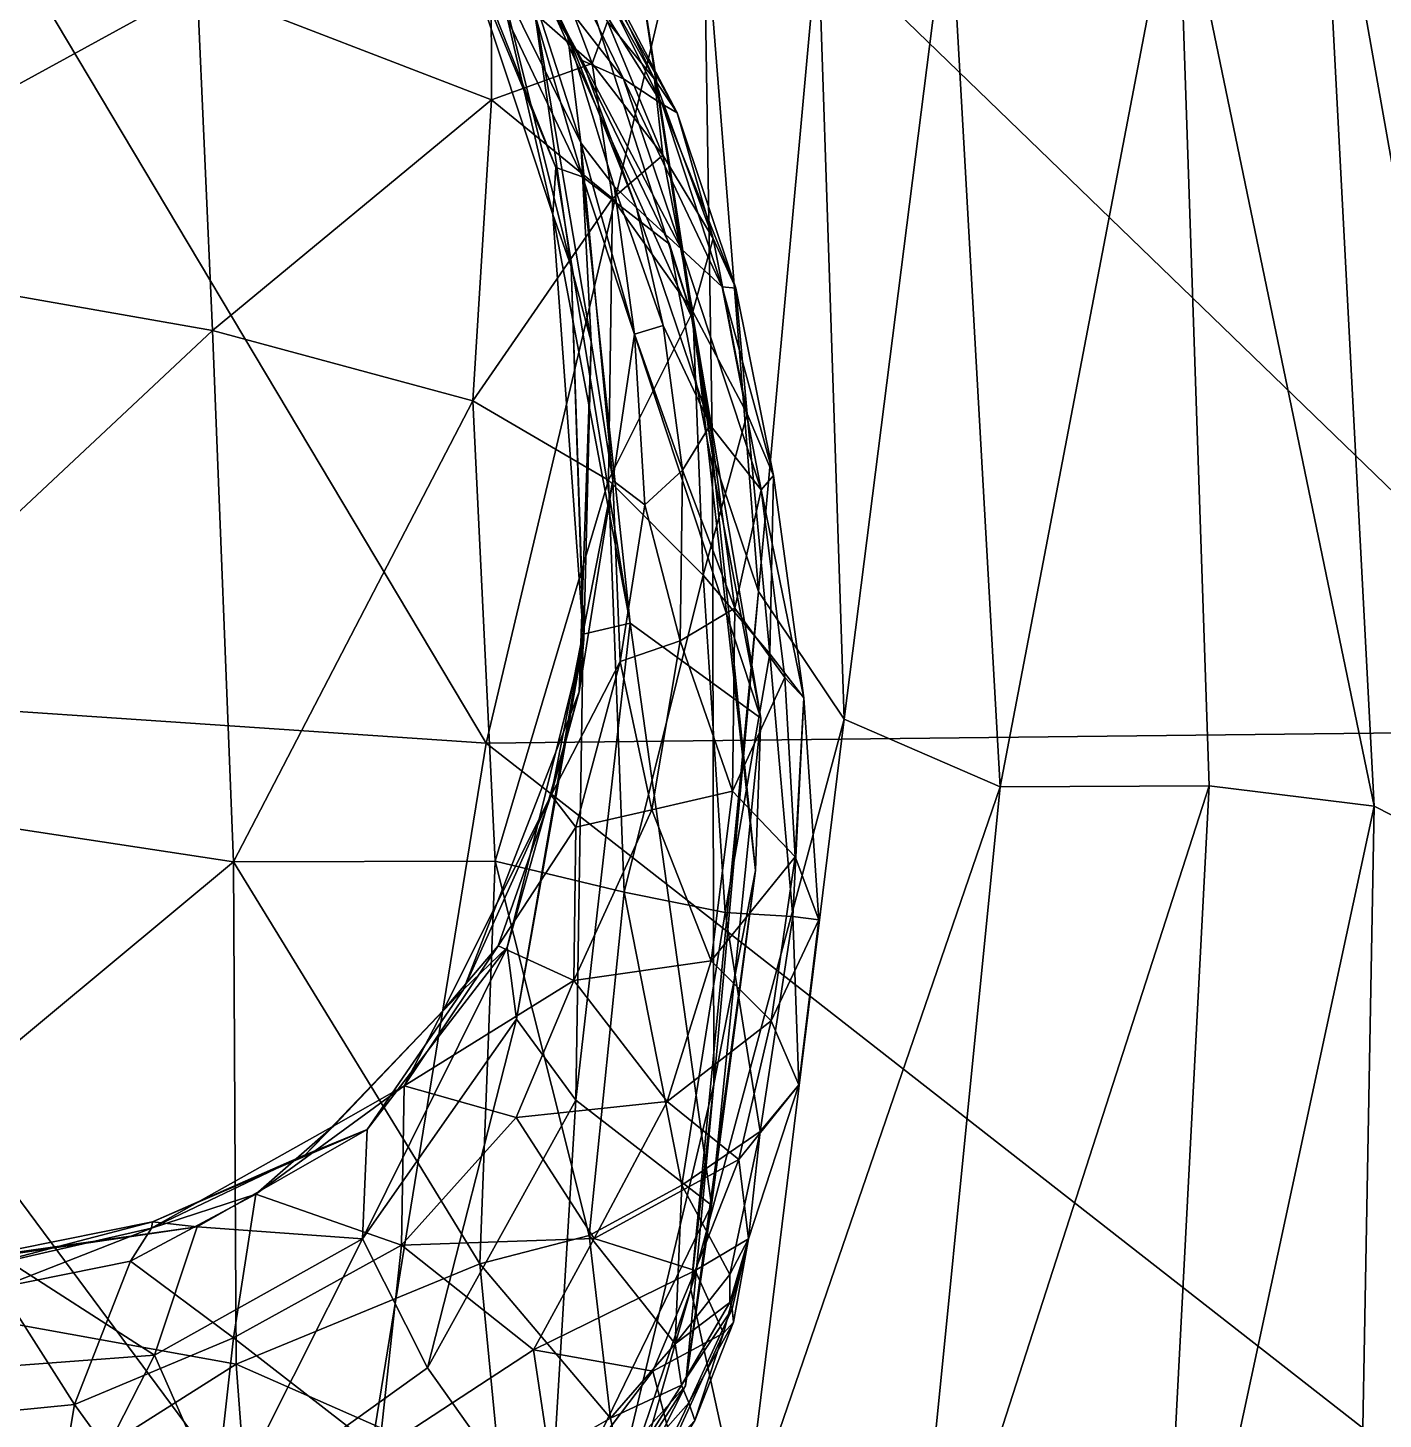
# Model space of a CAD drawing. Extents: x -1.07 to 1.07, y -3.15 to 5.89.
# Drawn here: x -0.7174 to -0.3689, y 1.8426 to 2.2004 of the extents above; entities that cross this region are included whole.
import ezdxf

# ---------------------------------------------------------------- set-up
doc = ezdxf.new("R2010")
doc.units = 0
doc.layers.add('TRICERTP$LWO', color=1, linetype='CONTINUOUS')

msp = doc.modelspace()

# ---------------------------------------------------------------- linework, layer by layer
at = {"layer": 'TRICERTP$LWO'}
for points in [[(-0.36138, 2.2839, 1.36674), (-0.33399, 1.9813, 1.36258), (-0.38554, 2.27217, 1.31974)], [(-0.38554, 2.27217, 1.31974), (-0.37123, 2.00031, 1.31457), (-0.42169, 2.24407, 1.31335)], [(-0.33399, 1.9813, 1.36258), (-0.37123, 2.00031, 1.31457), (-0.38554, 2.27217, 1.31974)], [(-0.5817, 2.16448, 0.85323), (-0.61881, 2.2543, 0.88724), (-0.57481, 2.16213, 0.89123)], [(-0.59632, 2.23557, 0.98832), (-0.57481, 2.16213, 0.89123), (-0.61881, 2.2543, 0.88724)], [(-0.61881, 2.2543, 0.88724), (-0.5817, 2.16448, 0.85323), (-0.61122, 2.23928, 0.76363)], [(-0.54364, 2.25262, 2.73867), (-0.73858, 2.24956, 2.60149), (-0.59958, 2.01651, 2.81067)], [(-0.59958, 2.01651, 2.81067), (-0.30294, 2.01984, 3.04767), (-0.54364, 2.25262, 2.73867)], [(-0.27533, 2.24979, 2.95836), (-0.54364, 2.25262, 2.73867), (-0.30294, 2.01984, 3.04767)], [(-0.81763, 2.03125, 2.6569), (-0.59958, 2.01651, 2.81067), (-0.73858, 2.24956, 2.60149)], [(-0.59468, 2.22847, 0.25398), (-0.61262, 2.24606, 0.35428), (-0.57862, 2.19877, 0.27518)], [(-0.61262, 2.24606, 0.35428), (-0.57526, 2.17083, 0.35397), (-0.57862, 2.19877, 0.27518)], [(-0.57526, 2.17083, 0.35397), (-0.61262, 2.24606, 0.35428), (-0.58795, 2.21016, 0.46242)], [(-0.4804, 2.23626, 1.35143), (-0.42169, 2.24407, 1.31335), (-0.46742, 2.00525, 1.34399)], [(-0.41364, 2.00554, 1.29736), (-0.46742, 2.00525, 1.34399), (-0.42169, 2.24407, 1.31335)], [(-0.37123, 2.00031, 1.31457), (-0.41364, 2.00554, 1.29736), (-0.42169, 2.24407, 1.31335)], [(-0.7846, 2.23741, 0.00502), (-0.67389, 2.21113, 0.00574), (-0.79534, 2.14461, 0.00197)], [(-0.61122, 2.23928, 0.76363), (-0.58245, 2.15245, 0.74773), (-0.60096, 2.23249, 0.6168)], [(-0.58245, 2.15245, 0.74773), (-0.61122, 2.23928, 0.76363), (-0.5817, 2.16448, 0.85323)], [(-0.58281, 2.23819, 1.04837), (-0.54614, 2.12483, 1.02667), (-0.59632, 2.23557, 0.98832)], [(-0.58281, 2.23819, 1.04837), (-0.5633, 2.23577, 1.11981), (-0.54614, 2.12483, 1.02667)], [(-0.5142, 2.22397, 1.27353), (-0.4804, 2.23626, 1.35143), (-0.50751, 2.02267, 1.2909)], [(-0.46742, 2.00525, 1.34399), (-0.50751, 2.02267, 1.2909), (-0.4804, 2.23626, 1.35143)], [(-0.57775, 2.13902, 0.60572), (-0.60096, 2.23249, 0.6168), (-0.58245, 2.15245, 0.74773)], [(-0.60096, 2.23249, 0.6168), (-0.57775, 2.13902, 0.60572), (-0.58795, 2.21016, 0.46242)], [(-0.55244, 2.14476, 0.96844), (-0.59632, 2.23557, 0.98832), (-0.54614, 2.12483, 1.02667)], [(-0.57481, 2.16213, 0.89123), (-0.59632, 2.23557, 0.98832), (-0.55244, 2.14476, 0.96844)], [(-0.5633, 2.23577, 1.11981), (-0.54134, 2.09057, 1.10717), (-0.54614, 2.12483, 1.02667)], [(-0.5633, 2.23577, 1.11981), (-0.54357, 2.23281, 1.1919), (-0.54134, 2.09057, 1.10717)], [(-0.54357, 2.23281, 1.1919), (-0.52953, 2.05545, 1.19667), (-0.54134, 2.09057, 1.10717)], [(-0.54357, 2.23281, 1.1919), (-0.5142, 2.22397, 1.27353), (-0.52953, 2.05545, 1.19667)], [(-0.58386, 2.22802, 0.13826), (-0.59893, 2.2319, 0.19207), (-0.56429, 2.18733, 0.1564)], [(-0.59893, 2.2319, 0.19207), (-0.5749, 2.19198, 0.20891), (-0.56429, 2.18733, 0.1564)], [(-0.59893, 2.2319, 0.19207), (-0.59468, 2.22847, 0.25398), (-0.5749, 2.19198, 0.20891)], [(-0.59468, 2.22847, 0.25398), (-0.57862, 2.19877, 0.27518), (-0.5749, 2.19198, 0.20891)], [(-0.57734, 2.22679, 0.09568), (-0.58386, 2.22802, 0.13826), (-0.55431, 2.18076, 0.11043)], [(-0.58386, 2.22802, 0.13826), (-0.56429, 2.18733, 0.1564), (-0.55431, 2.18076, 0.11043)], [(-0.55632, 2.18723, 0.05939), (-0.57761, 2.22548, 0.06276), (-0.57238, 2.22048, 0.07119)], [(-0.55632, 2.18723, 0.05939), (-0.56833, 2.20206, 0.04966), (-0.57761, 2.22548, 0.06276)], [(-0.57238, 2.22048, 0.07119), (-0.57734, 2.22679, 0.09568), (-0.55048, 2.17857, 0.07584)], [(-0.57734, 2.22679, 0.09568), (-0.55431, 2.18076, 0.11043), (-0.55048, 2.17857, 0.07584)], [(-0.5142, 2.22397, 1.27353), (-0.50751, 2.02267, 1.2909), (-0.52953, 2.05545, 1.19667)], [(-0.57232, 2.1912, 0.0313), (-0.59831, 2.21406, 0.02151), (-0.5825, 2.2183, 0.04023)], [(-0.57232, 2.1912, 0.0313), (-0.5825, 2.2183, 0.04023), (-0.56833, 2.20206, 0.04966)], [(-0.55048, 2.17857, 0.07584), (-0.55632, 2.18723, 0.05939), (-0.57238, 2.22048, 0.07119)], [(-0.66997, 2.12256, 0.003), (-0.79534, 2.14461, 0.00197), (-0.67389, 2.21113, 0.00574)], [(-0.59831, 2.21406, 0.02151), (-0.59822, 2.18194, 0.01467), (-0.67389, 2.21113, 0.00574)], [(-0.67389, 2.21113, 0.00574), (-0.59822, 2.18194, 0.01467), (-0.66997, 2.12256, 0.003)], [(-0.59822, 2.18194, 0.01467), (-0.59831, 2.21406, 0.02151), (-0.57232, 2.1912, 0.0313)], [(-0.58795, 2.21016, 0.46242), (-0.5726, 2.11978, 0.46421), (-0.57526, 2.17083, 0.35397)], [(-0.5726, 2.11978, 0.46421), (-0.58795, 2.21016, 0.46242), (-0.57775, 2.13902, 0.60572)], [(-0.5541, 2.16763, 0.04238), (-0.57232, 2.1912, 0.0313), (-0.56833, 2.20206, 0.04966)], [(-0.5541, 2.16763, 0.04238), (-0.56833, 2.20206, 0.04966), (-0.55632, 2.18723, 0.05939)], [(-0.57862, 2.19877, 0.27518), (-0.57526, 2.17083, 0.35397), (-0.56668, 2.15966, 0.27595)], [(-0.5749, 2.19198, 0.20891), (-0.57862, 2.19877, 0.27518), (-0.5609, 2.15415, 0.21793)], [(-0.57862, 2.19877, 0.27518), (-0.56668, 2.15966, 0.27595), (-0.5609, 2.15415, 0.21793)], [(-0.56706, 2.15651, 0.02415), (-0.59822, 2.18194, 0.01467), (-0.57232, 2.1912, 0.0313)], [(-0.56429, 2.18733, 0.1564), (-0.5749, 2.19198, 0.20891), (-0.54936, 2.14347, 0.15899)], [(-0.5749, 2.19198, 0.20891), (-0.5609, 2.15415, 0.21793), (-0.54936, 2.14347, 0.15899)], [(-0.56706, 2.15651, 0.02415), (-0.57232, 2.1912, 0.0313), (-0.5541, 2.16763, 0.04238)], [(-0.55431, 2.18076, 0.11043), (-0.56429, 2.18733, 0.1564), (-0.53892, 2.1338, 0.1129)], [(-0.56429, 2.18733, 0.1564), (-0.54936, 2.14347, 0.15899), (-0.53892, 2.1338, 0.1129)], [(-0.54119, 2.14623, 0.05586), (-0.55632, 2.18723, 0.05939), (-0.55048, 2.17857, 0.07584)], [(-0.54119, 2.14623, 0.05586), (-0.5541, 2.16763, 0.04238), (-0.55632, 2.18723, 0.05939)], [(-0.60297, 2.1045, 0.00717), (-0.66997, 2.12256, 0.003), (-0.59822, 2.18194, 0.01467)], [(-0.59822, 2.18194, 0.01467), (-0.56706, 2.15651, 0.02415), (-0.60297, 2.1045, 0.00717)], [(-0.55048, 2.17857, 0.07584), (-0.55431, 2.18076, 0.11043), (-0.5354, 2.13349, 0.07683)], [(-0.55431, 2.18076, 0.11043), (-0.53892, 2.1338, 0.1129), (-0.5354, 2.13349, 0.07683)], [(-0.5354, 2.13349, 0.07683), (-0.54119, 2.14623, 0.05586), (-0.55048, 2.17857, 0.07584)], [(-0.56668, 2.15966, 0.27595), (-0.57526, 2.17083, 0.35397), (-0.56146, 2.12164, 0.29528)], [(-0.57526, 2.17083, 0.35397), (-0.56701, 2.08404, 0.3649), (-0.56146, 2.12164, 0.29528)], [(-0.56701, 2.08404, 0.3649), (-0.57526, 2.17083, 0.35397), (-0.5726, 2.11978, 0.46421)], [(-0.54646, 2.12751, 0.03602), (-0.56706, 2.15651, 0.02415), (-0.5541, 2.16763, 0.04238)], [(-0.54646, 2.12751, 0.03602), (-0.5541, 2.16763, 0.04238), (-0.54119, 2.14623, 0.05586)], [(-0.5817, 2.16448, 0.85323), (-0.56257, 2.04737, 0.83561), (-0.58245, 2.15245, 0.74773)], [(-0.57481, 2.16213, 0.89123), (-0.56257, 2.04737, 0.83561), (-0.5817, 2.16448, 0.85323)], [(-0.56257, 2.04737, 0.83561), (-0.57481, 2.16213, 0.89123), (-0.52896, 2.02288, 0.93222)], [(-0.55244, 2.14476, 0.96844), (-0.52896, 2.02288, 0.93222), (-0.57481, 2.16213, 0.89123)], [(-0.5609, 2.15415, 0.21793), (-0.56668, 2.15966, 0.27595), (-0.55406, 2.12389, 0.23283)], [(-0.56668, 2.15966, 0.27595), (-0.56146, 2.12164, 0.29528), (-0.55406, 2.12389, 0.23283)], [(-0.56814, 2.08408, 0.01483), (-0.60297, 2.1045, 0.00717), (-0.56706, 2.15651, 0.02415)], [(-0.56706, 2.15651, 0.02415), (-0.54646, 2.12751, 0.03602), (-0.56814, 2.08408, 0.01483)], [(-0.54936, 2.14347, 0.15899), (-0.5609, 2.15415, 0.21793), (-0.54199, 2.09823, 0.17391)], [(-0.5609, 2.15415, 0.21793), (-0.55406, 2.12389, 0.23283), (-0.54199, 2.09823, 0.17391)], [(-0.58245, 2.15245, 0.74773), (-0.5746, 2.04453, 0.73145), (-0.57775, 2.13902, 0.60572)], [(-0.5746, 2.04453, 0.73145), (-0.58245, 2.15245, 0.74773), (-0.56257, 2.04737, 0.83561)], [(-0.79534, 2.14461, 0.00197), (-0.66997, 2.12256, 0.003), (-0.79466, 2.00572, 0.00562)], [(-0.55244, 2.14476, 0.96844), (-0.54614, 2.12483, 1.02667), (-0.52896, 2.02288, 0.93222)], [(-0.53892, 2.1338, 0.1129), (-0.54936, 2.14347, 0.15899), (-0.52884, 2.08165, 0.11931)], [(-0.54936, 2.14347, 0.15899), (-0.54199, 2.09823, 0.17391), (-0.52884, 2.08165, 0.11931)], [(-0.53249, 2.10119, 0.05288), (-0.54646, 2.12751, 0.03602), (-0.54119, 2.14623, 0.05586)], [(-0.53249, 2.10119, 0.05288), (-0.54119, 2.14623, 0.05586), (-0.5354, 2.13349, 0.07683)], [(-0.57442, 2.04316, 0.59896), (-0.57775, 2.13902, 0.60572), (-0.5746, 2.04453, 0.73145)], [(-0.57775, 2.13902, 0.60572), (-0.57442, 2.04316, 0.59896), (-0.5726, 2.11978, 0.46421)], [(-0.5354, 2.13349, 0.07683), (-0.53892, 2.1338, 0.1129), (-0.52568, 2.08532, 0.07793)], [(-0.53892, 2.1338, 0.1129), (-0.52884, 2.08165, 0.11931), (-0.52568, 2.08532, 0.07793)], [(-0.52568, 2.08532, 0.07793), (-0.53249, 2.10119, 0.05288), (-0.5354, 2.13349, 0.07683)], [(-0.54373, 2.05966, 0.02896), (-0.56814, 2.08408, 0.01483), (-0.54646, 2.12751, 0.03602)], [(-0.54646, 2.12751, 0.03602), (-0.53249, 2.10119, 0.05288), (-0.54373, 2.05966, 0.02896)], [(-0.66458, 1.98592, 0.00234), (-0.79466, 2.00572, 0.00562), (-0.66997, 2.12256, 0.003)], [(-0.66997, 2.12256, 0.003), (-0.60297, 2.1045, 0.00717), (-0.66458, 1.98592, 0.00234)], [(-0.56146, 2.12164, 0.29528), (-0.56701, 2.08404, 0.3649), (-0.55875, 2.0778, 0.29473)], [(-0.55406, 2.12389, 0.23283), (-0.56146, 2.12164, 0.29528), (-0.54905, 2.08664, 0.23064)], [(-0.56146, 2.12164, 0.29528), (-0.55875, 2.0778, 0.29473), (-0.54905, 2.08664, 0.23064)], [(-0.55406, 2.12389, 0.23283), (-0.54905, 2.08664, 0.23064), (-0.54199, 2.09823, 0.17391)], [(-0.54614, 2.12483, 1.02667), (-0.53033, 1.98375, 0.99708), (-0.52896, 2.02288, 0.93222)], [(-0.54614, 2.12483, 1.02667), (-0.54134, 2.09057, 1.10717), (-0.53033, 1.98375, 0.99708)], [(-0.5726, 2.11978, 0.46421), (-0.57563, 2.02967, 0.46832), (-0.56701, 2.08404, 0.3649)], [(-0.57563, 2.02967, 0.46832), (-0.5726, 2.11978, 0.46421), (-0.57442, 2.04316, 0.59896)], [(-0.59723, 1.9861, 0.00472), (-0.66458, 1.98592, 0.00234), (-0.60297, 2.1045, 0.00717)], [(-0.60297, 2.1045, 0.00717), (-0.56814, 2.08408, 0.01483), (-0.59723, 1.9861, 0.00472)], [(-0.52662, 2.03944, 0.04997), (-0.54373, 2.05966, 0.02896), (-0.53249, 2.10119, 0.05288)], [(-0.53249, 2.10119, 0.05288), (-0.52568, 2.08532, 0.07793), (-0.52662, 2.03944, 0.04997)], [(-0.53561, 2.05116, 0.17102), (-0.54199, 2.09823, 0.17391), (-0.54905, 2.08664, 0.23064)], [(-0.54199, 2.09823, 0.17391), (-0.53561, 2.05116, 0.17102), (-0.52884, 2.08165, 0.11931)], [(-0.54134, 2.09057, 1.10717), (-0.54104, 1.92876, 1.0904), (-0.53033, 1.98375, 0.99708)], [(-0.54134, 2.09057, 1.10717), (-0.52953, 2.05545, 1.19667), (-0.54104, 1.92876, 1.0904)], [(-0.54905, 2.08664, 0.23064), (-0.55875, 2.0778, 0.29473), (-0.54971, 2.04275, 0.23612)], [(-0.54905, 2.08664, 0.23064), (-0.54971, 2.04275, 0.23612), (-0.53561, 2.05116, 0.17102)], [(-0.56411, 1.97814, 0.01434), (-0.59723, 1.9861, 0.00472), (-0.56814, 2.08408, 0.01483)], [(-0.56701, 2.08404, 0.3649), (-0.58284, 2.00308, 0.37375), (-0.5651, 2.03746, 0.30863)], [(-0.58284, 2.00308, 0.37375), (-0.56701, 2.08404, 0.3649), (-0.57563, 2.02967, 0.46832)], [(-0.56814, 2.08408, 0.01483), (-0.54373, 2.05966, 0.02896), (-0.56411, 1.97814, 0.01434)], [(-0.55875, 2.0778, 0.29473), (-0.56701, 2.08404, 0.3649), (-0.5651, 2.03746, 0.30863)], [(-0.52568, 2.08532, 0.07793), (-0.52884, 2.08165, 0.11931), (-0.51788, 2.02813, 0.08153)], [(-0.51788, 2.02813, 0.08153), (-0.52662, 2.03944, 0.04997), (-0.52568, 2.08532, 0.07793)], [(-0.52275, 2.03337, 0.12354), (-0.52884, 2.08165, 0.11931), (-0.53561, 2.05116, 0.17102)], [(-0.52884, 2.08165, 0.11931), (-0.52275, 2.03337, 0.12354), (-0.51788, 2.02813, 0.08153)], [(-0.55875, 2.0778, 0.29473), (-0.5651, 2.03746, 0.30863), (-0.54971, 2.04275, 0.23612)], [(-0.53812, 1.97294, 0.03219), (-0.56411, 1.97814, 0.01434), (-0.54373, 2.05966, 0.02896)], [(-0.54373, 2.05966, 0.02896), (-0.52662, 2.03944, 0.04997), (-0.53812, 1.97294, 0.03219)], [(-0.52953, 2.05545, 1.19667), (-0.54697, 1.87601, 1.19546), (-0.54104, 1.92876, 1.0904)], [(-0.52953, 2.05545, 1.19667), (-0.50751, 2.02267, 1.2909), (-0.54697, 1.87601, 1.19546)], [(-0.5362, 2.00411, 0.17774), (-0.53561, 2.05116, 0.17102), (-0.54971, 2.04275, 0.23612)], [(-0.53561, 2.05116, 0.17102), (-0.5362, 2.00411, 0.17774), (-0.52275, 2.03337, 0.12354)], [(-0.57653, 1.92466, 0.81069), (-0.56257, 2.04737, 0.83561), (-0.54162, 1.89765, 0.90107)], [(-0.56257, 2.04737, 0.83561), (-0.57653, 1.92466, 0.81069), (-0.5746, 2.04453, 0.73145)], [(-0.52896, 2.02288, 0.93222), (-0.54162, 1.89765, 0.90107), (-0.56257, 2.04737, 0.83561)], [(-0.59414, 1.96391, 0.59678), (-0.57442, 2.04316, 0.59896), (-0.59178, 1.94551, 0.71899)], [(-0.57442, 2.04316, 0.59896), (-0.59414, 1.96391, 0.59678), (-0.57563, 2.02967, 0.46832)], [(-0.5746, 2.04453, 0.73145), (-0.59178, 1.94551, 0.71899), (-0.57442, 2.04316, 0.59896)], [(-0.59178, 1.94551, 0.71899), (-0.5746, 2.04453, 0.73145), (-0.57653, 1.92466, 0.81069)], [(-0.54971, 2.04275, 0.23612), (-0.5651, 2.03746, 0.30863), (-0.55695, 1.99929, 0.23933)], [(-0.54971, 2.04275, 0.23612), (-0.55695, 1.99929, 0.23933), (-0.5362, 2.00411, 0.17774)], [(-0.5207, 1.97192, 0.05538), (-0.53812, 1.97294, 0.03219), (-0.52662, 2.03944, 0.04997)], [(-0.52662, 2.03944, 0.04997), (-0.51788, 2.02813, 0.08153), (-0.5207, 1.97192, 0.05538)], [(-0.5651, 2.03746, 0.30863), (-0.58284, 2.00308, 0.37375), (-0.5765, 1.99489, 0.30521)], [(-0.5651, 2.03746, 0.30863), (-0.5765, 1.99489, 0.30521), (-0.55695, 1.99929, 0.23933)], [(-0.52014, 1.98727, 0.12206), (-0.52275, 2.03337, 0.12354), (-0.5362, 2.00411, 0.17774)], [(-0.52275, 2.03337, 0.12354), (-0.52014, 1.98727, 0.12206), (-0.51788, 2.02813, 0.08153)], [(-0.85928, 1.7945, 2.66501), (-0.63674, 1.78738, 2.84103), (-0.81763, 2.03125, 2.6569)], [(-0.59958, 2.01651, 2.81067), (-0.81763, 2.03125, 2.6569), (-0.63674, 1.78738, 2.84103)], [(-0.57563, 2.02967, 0.46832), (-0.60539, 1.95317, 0.46266), (-0.58284, 2.00308, 0.37375)], [(-0.60539, 1.95317, 0.46266), (-0.57563, 2.02967, 0.46832), (-0.59414, 1.96391, 0.59678)], [(-0.51405, 1.97103, 0.08346), (-0.5207, 1.97192, 0.05538), (-0.51788, 2.02813, 0.08153)], [(-0.51405, 1.97103, 0.08346), (-0.51788, 2.02813, 0.08153), (-0.52014, 1.98727, 0.12206)], [(-0.50751, 2.02267, 1.2909), (-0.53321, 1.81331, 1.29948), (-0.54697, 1.87601, 1.19546)], [(-0.52896, 2.02288, 0.93222), (-0.53033, 1.98375, 0.99708), (-0.54162, 1.89765, 0.90107)], [(-0.50751, 2.02267, 1.2909), (-0.46742, 2.00525, 1.34399), (-0.53321, 1.81331, 1.29948)], [(-0.30294, 2.01984, 3.04767), (-0.59958, 2.01651, 2.81067), (-0.32382, 1.80111, 3.10793)], [(-0.63674, 1.78738, 2.84103), (-0.32382, 1.80111, 3.10793), (-0.59958, 2.01651, 2.81067)], [(-0.79466, 2.00572, 0.00562), (-0.66458, 1.98592, 0.00234), (-0.79203, 1.87989, 0.00798)], [(-0.54175, 1.9605, 0.18079), (-0.5362, 2.00411, 0.17774), (-0.55695, 1.99929, 0.23933)], [(-0.5362, 2.00411, 0.17774), (-0.54175, 1.9605, 0.18079), (-0.52014, 1.98727, 0.12206)], [(-0.49149, 1.7642, 1.36527), (-0.53321, 1.81331, 1.29948), (-0.46742, 2.00525, 1.34399)], [(-0.46742, 2.00525, 1.34399), (-0.41364, 2.00554, 1.29736), (-0.49149, 1.7642, 1.36527)], [(-0.42762, 1.73799, 1.37542), (-0.49149, 1.7642, 1.36527), (-0.41364, 2.00554, 1.29736)], [(-0.41364, 2.00554, 1.29736), (-0.37123, 2.00031, 1.31457), (-0.42762, 1.73799, 1.37542)], [(-0.58284, 2.00308, 0.37375), (-0.61062, 1.94769, 0.37272), (-0.59645, 1.96432, 0.32757)], [(-0.61062, 1.94769, 0.37272), (-0.58284, 2.00308, 0.37375), (-0.60539, 1.95317, 0.46266)], [(-0.5765, 1.99489, 0.30521), (-0.58284, 2.00308, 0.37375), (-0.59645, 1.96432, 0.32757)], [(-0.37664, 1.70441, 1.42906), (-0.42762, 1.73799, 1.37542), (-0.37123, 2.00031, 1.31457)], [(-0.37123, 2.00031, 1.31457), (-0.33399, 1.9813, 1.36258), (-0.37664, 1.70441, 1.42906)], [(-0.55695, 1.99929, 0.23933), (-0.57701, 1.95547, 0.25137), (-0.54175, 1.9605, 0.18079)], [(-0.55695, 1.99929, 0.23933), (-0.5765, 1.99489, 0.30521), (-0.57701, 1.95547, 0.25137)], [(-0.5765, 1.99489, 0.30521), (-0.59645, 1.96432, 0.32757), (-0.57701, 1.95547, 0.25137)], [(-0.66384, 1.85681, 0.00489), (-0.79203, 1.87989, 0.00798), (-0.66458, 1.98592, 0.00234)], [(-0.66458, 1.98592, 0.00234), (-0.59723, 1.9861, 0.00472), (-0.60122, 1.88258, 0.00915)], [(-0.66384, 1.85681, 0.00489), (-0.66458, 1.98592, 0.00234), (-0.60122, 1.88258, 0.00915)], [(-0.60122, 1.88258, 0.00915), (-0.59723, 1.9861, 0.00472), (-0.57312, 1.88987, 0.01806)], [(-0.59723, 1.9861, 0.00472), (-0.56411, 1.97814, 0.01434), (-0.57312, 1.88987, 0.01806)], [(-0.52624, 1.94511, 0.12528), (-0.52014, 1.98727, 0.12206), (-0.54175, 1.9605, 0.18079)], [(-0.52014, 1.98727, 0.12206), (-0.52624, 1.94511, 0.12528), (-0.51405, 1.97103, 0.08346)], [(-0.53033, 1.98375, 0.99708), (-0.54832, 1.85126, 0.9757), (-0.54162, 1.89765, 0.90107)], [(-0.53033, 1.98375, 0.99708), (-0.54104, 1.92876, 1.0904), (-0.54832, 1.85126, 0.9757)], [(-0.34054, 1.67478, 1.47062), (-0.37664, 1.70441, 1.42906), (-0.33399, 1.9813, 1.36258)], [(-0.57312, 1.88987, 0.01806), (-0.56411, 1.97814, 0.01434), (-0.54926, 1.90284, 0.03236)], [(-0.56411, 1.97814, 0.01434), (-0.53812, 1.97294, 0.03219), (-0.54926, 1.90284, 0.03236)], [(-0.54926, 1.90284, 0.03236), (-0.53812, 1.97294, 0.03219), (-0.52907, 1.91659, 0.05385)], [(-0.53812, 1.97294, 0.03219), (-0.5207, 1.97192, 0.05538), (-0.52907, 1.91659, 0.05385)], [(-0.52907, 1.91659, 0.05385), (-0.5207, 1.97192, 0.05538), (-0.51917, 1.92862, 0.08169)], [(-0.5207, 1.97192, 0.05538), (-0.51405, 1.97103, 0.08346), (-0.51917, 1.92862, 0.08169)], [(-0.51917, 1.92862, 0.08169), (-0.51405, 1.97103, 0.08346), (-0.52624, 1.94511, 0.12528)], [(-0.59645, 1.96432, 0.32757), (-0.61062, 1.94769, 0.37272), (-0.62064, 1.92832, 0.31566)], [(-0.59645, 1.96432, 0.32757), (-0.62064, 1.92832, 0.31566), (-0.57701, 1.95547, 0.25137)], [(-0.63016, 1.91709, 0.57216), (-0.59414, 1.96391, 0.59678), (-0.63139, 1.88899, 0.70451)], [(-0.59178, 1.94551, 0.71899), (-0.63139, 1.88899, 0.70451), (-0.59414, 1.96391, 0.59678)], [(-0.59414, 1.96391, 0.59678), (-0.63016, 1.91709, 0.57216), (-0.60539, 1.95317, 0.46266)], [(-0.55301, 1.92431, 0.18405), (-0.54175, 1.9605, 0.18079), (-0.57701, 1.95547, 0.25137)], [(-0.54175, 1.9605, 0.18079), (-0.55301, 1.92431, 0.18405), (-0.52624, 1.94511, 0.12528)], [(-0.59187, 1.92025, 0.2375), (-0.57701, 1.95547, 0.25137), (-0.62064, 1.92832, 0.31566)], [(-0.57701, 1.95547, 0.25137), (-0.59187, 1.92025, 0.2375), (-0.55301, 1.92431, 0.18405)], [(-0.60539, 1.95317, 0.46266), (-0.64609, 1.91063, 0.4574), (-0.63872, 1.91804, 0.3835)], [(-0.64609, 1.91063, 0.4574), (-0.60539, 1.95317, 0.46266), (-0.63016, 1.91709, 0.57216)], [(-0.61062, 1.94769, 0.37272), (-0.60539, 1.95317, 0.46266), (-0.63872, 1.91804, 0.3835)], [(-0.61062, 1.94769, 0.37272), (-0.63872, 1.91804, 0.3835), (-0.62064, 1.92832, 0.31566)], [(-0.63139, 1.88899, 0.70451), (-0.59178, 1.94551, 0.71899), (-0.61467, 1.85587, 0.80721)], [(-0.57653, 1.92466, 0.81069), (-0.61467, 1.85587, 0.80721), (-0.59178, 1.94551, 0.71899)], [(-0.53462, 1.90938, 0.12532), (-0.52624, 1.94511, 0.12528), (-0.55301, 1.92431, 0.18405)], [(-0.52624, 1.94511, 0.12528), (-0.53462, 1.90938, 0.12532), (-0.51917, 1.92862, 0.08169)], [(-0.54104, 1.92876, 1.0904), (-0.56951, 1.80949, 1.07956), (-0.54832, 1.85126, 0.9757)], [(-0.54104, 1.92876, 1.0904), (-0.54697, 1.87601, 1.19546), (-0.56951, 1.80949, 1.07956)], [(-0.53208, 1.88898, 0.08064), (-0.51917, 1.92862, 0.08169), (-0.53462, 1.90938, 0.12532)], [(-0.52907, 1.91659, 0.05385), (-0.51917, 1.92862, 0.08169), (-0.53208, 1.88898, 0.08064)], [(-0.62064, 1.92832, 0.31566), (-0.63872, 1.91804, 0.3835), (-0.65882, 1.90047, 0.32908)], [(-0.62064, 1.92832, 0.31566), (-0.65882, 1.90047, 0.32908), (-0.62133, 1.88735, 0.24534)], [(-0.59187, 1.92025, 0.2375), (-0.62064, 1.92832, 0.31566), (-0.62133, 1.88735, 0.24534)], [(-0.61467, 1.85587, 0.80721), (-0.57653, 1.92466, 0.81069), (-0.58337, 1.81182, 0.90253)], [(-0.57176, 1.8891, 0.18804), (-0.55301, 1.92431, 0.18405), (-0.59187, 1.92025, 0.2375)], [(-0.54162, 1.89765, 0.90107), (-0.58337, 1.81182, 0.90253), (-0.57653, 1.92466, 0.81069)], [(-0.55301, 1.92431, 0.18405), (-0.57176, 1.8891, 0.18804), (-0.53462, 1.90938, 0.12532)], [(-0.63872, 1.91804, 0.3835), (-0.68562, 1.89177, 0.38099), (-0.65882, 1.90047, 0.32908)], [(-0.63872, 1.91804, 0.3835), (-0.64609, 1.91063, 0.4574), (-0.68562, 1.89177, 0.38099)], [(-0.59187, 1.92025, 0.2375), (-0.62133, 1.88735, 0.24534), (-0.57176, 1.8891, 0.18804)], [(-0.64609, 1.91063, 0.4574), (-0.63016, 1.91709, 0.57216), (-0.68536, 1.89338, 0.47082)], [(-0.63016, 1.91709, 0.57216), (-0.67387, 1.89207, 0.59859), (-0.68536, 1.89338, 0.47082)], [(-0.63016, 1.91709, 0.57216), (-0.63139, 1.88899, 0.70451), (-0.67387, 1.89207, 0.59859)], [(-0.54926, 1.90284, 0.03236), (-0.52907, 1.91659, 0.05385), (-0.5369, 1.87983, 0.05614)], [(-0.5369, 1.87983, 0.05614), (-0.52907, 1.91659, 0.05385), (-0.53208, 1.88898, 0.08064)], [(-0.64609, 1.91063, 0.4574), (-0.68536, 1.89338, 0.47082), (-0.68562, 1.89177, 0.38099)], [(-0.54579, 1.88085, 0.12457), (-0.53462, 1.90938, 0.12532), (-0.57176, 1.8891, 0.18804)], [(-0.53462, 1.90938, 0.12532), (-0.54579, 1.88085, 0.12457), (-0.53208, 1.88898, 0.08064)], [(-0.65882, 1.90047, 0.32908), (-0.68562, 1.89177, 0.38099), (-0.69101, 1.88327, 0.32678)], [(-0.65882, 1.90047, 0.32908), (-0.69101, 1.88327, 0.32678), (-0.66451, 1.86355, 0.25524)], [(-0.62133, 1.88735, 0.24534), (-0.65882, 1.90047, 0.32908), (-0.66451, 1.86355, 0.25524)], [(-0.57312, 1.88987, 0.01806), (-0.54926, 1.90284, 0.03236), (-0.55097, 1.86198, 0.0413)], [(-0.55097, 1.86198, 0.0413), (-0.54926, 1.90284, 0.03236), (-0.5369, 1.87983, 0.05614)], [(-0.54162, 1.89765, 0.90107), (-0.54832, 1.85126, 0.9757), (-0.58337, 1.81182, 0.90253)], [(-0.68562, 1.89177, 0.38099), (-0.68536, 1.89338, 0.47082), (-0.73396, 1.88069, 0.38545)], [(-0.68536, 1.89338, 0.47082), (-0.73314, 1.88377, 0.46621), (-0.73396, 1.88069, 0.38545)], [(-0.68536, 1.89338, 0.47082), (-0.67387, 1.89207, 0.59859), (-0.73314, 1.88377, 0.46621)], [(-0.68562, 1.89177, 0.38099), (-0.73396, 1.88069, 0.38545), (-0.72465, 1.87653, 0.33173)], [(-0.67387, 1.89207, 0.59859), (-0.72465, 1.88463, 0.59222), (-0.73314, 1.88377, 0.46621)], [(-0.67387, 1.89207, 0.59859), (-0.68489, 1.85912, 0.71769), (-0.72465, 1.88463, 0.59222)], [(-0.69101, 1.88327, 0.32678), (-0.68562, 1.89177, 0.38099), (-0.72465, 1.87653, 0.33173)], [(-0.63139, 1.88899, 0.70451), (-0.68489, 1.85912, 0.71769), (-0.67387, 1.89207, 0.59859)], [(-0.58744, 1.86051, 0.17187), (-0.57176, 1.8891, 0.18804), (-0.62133, 1.88735, 0.24534)], [(-0.60122, 1.88258, 0.00915), (-0.57312, 1.88987, 0.01806), (-0.56759, 1.84287, 0.02778)], [(-0.57176, 1.8891, 0.18804), (-0.58744, 1.86051, 0.17187), (-0.54579, 1.88085, 0.12457)], [(-0.56759, 1.84287, 0.02778), (-0.57312, 1.88987, 0.01806), (-0.55097, 1.86198, 0.0413)], [(-0.68489, 1.85912, 0.71769), (-0.63139, 1.88899, 0.70451), (-0.66689, 1.8184, 0.81327)], [(-0.61467, 1.85587, 0.80721), (-0.66689, 1.8184, 0.81327), (-0.63139, 1.88899, 0.70451)], [(-0.62133, 1.88735, 0.24534), (-0.66451, 1.86355, 0.25524), (-0.62709, 1.83453, 0.18044)], [(-0.58744, 1.86051, 0.17187), (-0.62133, 1.88735, 0.24534), (-0.62709, 1.83453, 0.18044)], [(-0.53854, 1.86472, 0.08475), (-0.53208, 1.88898, 0.08064), (-0.54579, 1.88085, 0.12457)], [(-0.53208, 1.88898, 0.08064), (-0.53854, 1.86472, 0.08475), (-0.53594, 1.86761, 0.074)], [(-0.53208, 1.88898, 0.08064), (-0.53695, 1.87265, 0.06202), (-0.5369, 1.87983, 0.05614)], [(-0.53208, 1.88898, 0.08064), (-0.53634, 1.87098, 0.06804), (-0.53695, 1.87265, 0.06202)], [(-0.53208, 1.88898, 0.08064), (-0.53594, 1.86761, 0.074), (-0.53634, 1.87098, 0.06804)], [(-0.68489, 1.85912, 0.71769), (-0.73076, 1.85569, 0.70903), (-0.72465, 1.88463, 0.59222)], [(-0.69101, 1.88327, 0.32678), (-0.72465, 1.87653, 0.33173), (-0.70543, 1.84646, 0.25674)], [(-0.66451, 1.86355, 0.25524), (-0.69101, 1.88327, 0.32678), (-0.70543, 1.84646, 0.25674)], [(-0.66384, 1.85681, 0.00489), (-0.60122, 1.88258, 0.00915), (-0.5958, 1.8268, 0.01539)], [(-0.5958, 1.8268, 0.01539), (-0.60122, 1.88258, 0.00915), (-0.56759, 1.84287, 0.02778)], [(-0.79203, 1.87989, 0.00798), (-0.66384, 1.85681, 0.00489), (-0.76485, 1.79296, 0.00558)], [(-0.55674, 1.85495, 0.11356), (-0.54579, 1.88085, 0.12457), (-0.58744, 1.86051, 0.17187)], [(-0.54579, 1.88085, 0.12457), (-0.55674, 1.85495, 0.11356), (-0.53854, 1.86472, 0.08475)], [(-0.5369, 1.87983, 0.05614), (-0.53695, 1.87265, 0.06202), (-0.55097, 1.86198, 0.0413)], [(-0.70543, 1.84646, 0.25674), (-0.72465, 1.87653, 0.33173), (-0.74623, 1.84242, 0.25811)], [(-0.54697, 1.87601, 1.19546), (-0.58598, 1.7398, 1.20245), (-0.56951, 1.80949, 1.07956)], [(-0.54697, 1.87601, 1.19546), (-0.53321, 1.81331, 1.29948), (-0.58598, 1.7398, 1.20245)], [(-0.54932, 1.85139, 0.04771), (-0.55097, 1.86198, 0.0413), (-0.53695, 1.87265, 0.06202)], [(-0.53695, 1.87265, 0.06202), (-0.53634, 1.87098, 0.06804), (-0.54932, 1.85139, 0.04771)], [(-0.54748, 1.84682, 0.05684), (-0.54932, 1.85139, 0.04771), (-0.53634, 1.87098, 0.06804)], [(-0.53634, 1.87098, 0.06804), (-0.53594, 1.86761, 0.074), (-0.54748, 1.84682, 0.05684)], [(-0.54591, 1.84232, 0.06531), (-0.54748, 1.84682, 0.05684), (-0.53594, 1.86761, 0.074)], [(-0.53594, 1.86761, 0.074), (-0.53854, 1.86472, 0.08475), (-0.54591, 1.84232, 0.06531)], [(-0.55177, 1.83605, 0.07828), (-0.53854, 1.86472, 0.08475), (-0.55674, 1.85495, 0.11356)], [(-0.55177, 1.83605, 0.07828), (-0.54591, 1.84232, 0.06531), (-0.53854, 1.86472, 0.08475)], [(-0.66451, 1.86355, 0.25524), (-0.70543, 1.84646, 0.25674), (-0.6717, 1.79964, 0.16554)], [(-0.62709, 1.83453, 0.18044), (-0.66451, 1.86355, 0.25524), (-0.6717, 1.79964, 0.16554)], [(-0.58744, 1.86051, 0.17187), (-0.62709, 1.83453, 0.18044), (-0.58162, 1.82206, 0.11147)], [(-0.55674, 1.85495, 0.11356), (-0.58744, 1.86051, 0.17187), (-0.58162, 1.82206, 0.11147)], [(-0.55097, 1.86198, 0.0413), (-0.54932, 1.85139, 0.04771), (-0.56759, 1.84287, 0.02778)], [(-0.73076, 1.85569, 0.70903), (-0.68489, 1.85912, 0.71769), (-0.71831, 1.79372, 0.84854)], [(-0.66689, 1.8184, 0.81327), (-0.71831, 1.79372, 0.84854), (-0.68489, 1.85912, 0.71769)], [(-0.65912, 1.79385, 0.00806), (-0.76485, 1.79296, 0.00558), (-0.66384, 1.85681, 0.00489)], [(-0.58337, 1.81182, 0.90253), (-0.66689, 1.8184, 0.81327), (-0.61467, 1.85587, 0.80721)], [(-0.65912, 1.79385, 0.00806), (-0.66384, 1.85681, 0.00489), (-0.5958, 1.8268, 0.01539)], [(-0.55674, 1.85495, 0.11356), (-0.58162, 1.82206, 0.11147), (-0.55177, 1.83605, 0.07828)], [(-0.54832, 1.85126, 0.9757), (-0.59407, 1.78022, 0.97238), (-0.58337, 1.81182, 0.90253)], [(-0.54832, 1.85126, 0.9757), (-0.56951, 1.80949, 1.07956), (-0.59407, 1.78022, 0.97238)], [(-0.56442, 1.82771, 0.03445), (-0.56759, 1.84287, 0.02778), (-0.54932, 1.85139, 0.04771)], [(-0.54932, 1.85139, 0.04771), (-0.54748, 1.84682, 0.05684), (-0.56442, 1.82771, 0.03445)], [(-0.70543, 1.84646, 0.25674), (-0.74623, 1.84242, 0.25811), (-0.71505, 1.78965, 0.1727)], [(-0.6717, 1.79964, 0.16554), (-0.70543, 1.84646, 0.25674), (-0.71505, 1.78965, 0.1727)], [(-0.56131, 1.81786, 0.04553), (-0.56442, 1.82771, 0.03445), (-0.54748, 1.84682, 0.05684)], [(-0.54748, 1.84682, 0.05684), (-0.54591, 1.84232, 0.06531), (-0.56131, 1.81786, 0.04553)], [(-0.56759, 1.84287, 0.02778), (-0.56442, 1.82771, 0.03445), (-0.5958, 1.8268, 0.01539)]]:
    msp.add_3dface(points, dxfattribs=at)

doc.saveas('drawing.dxf')
